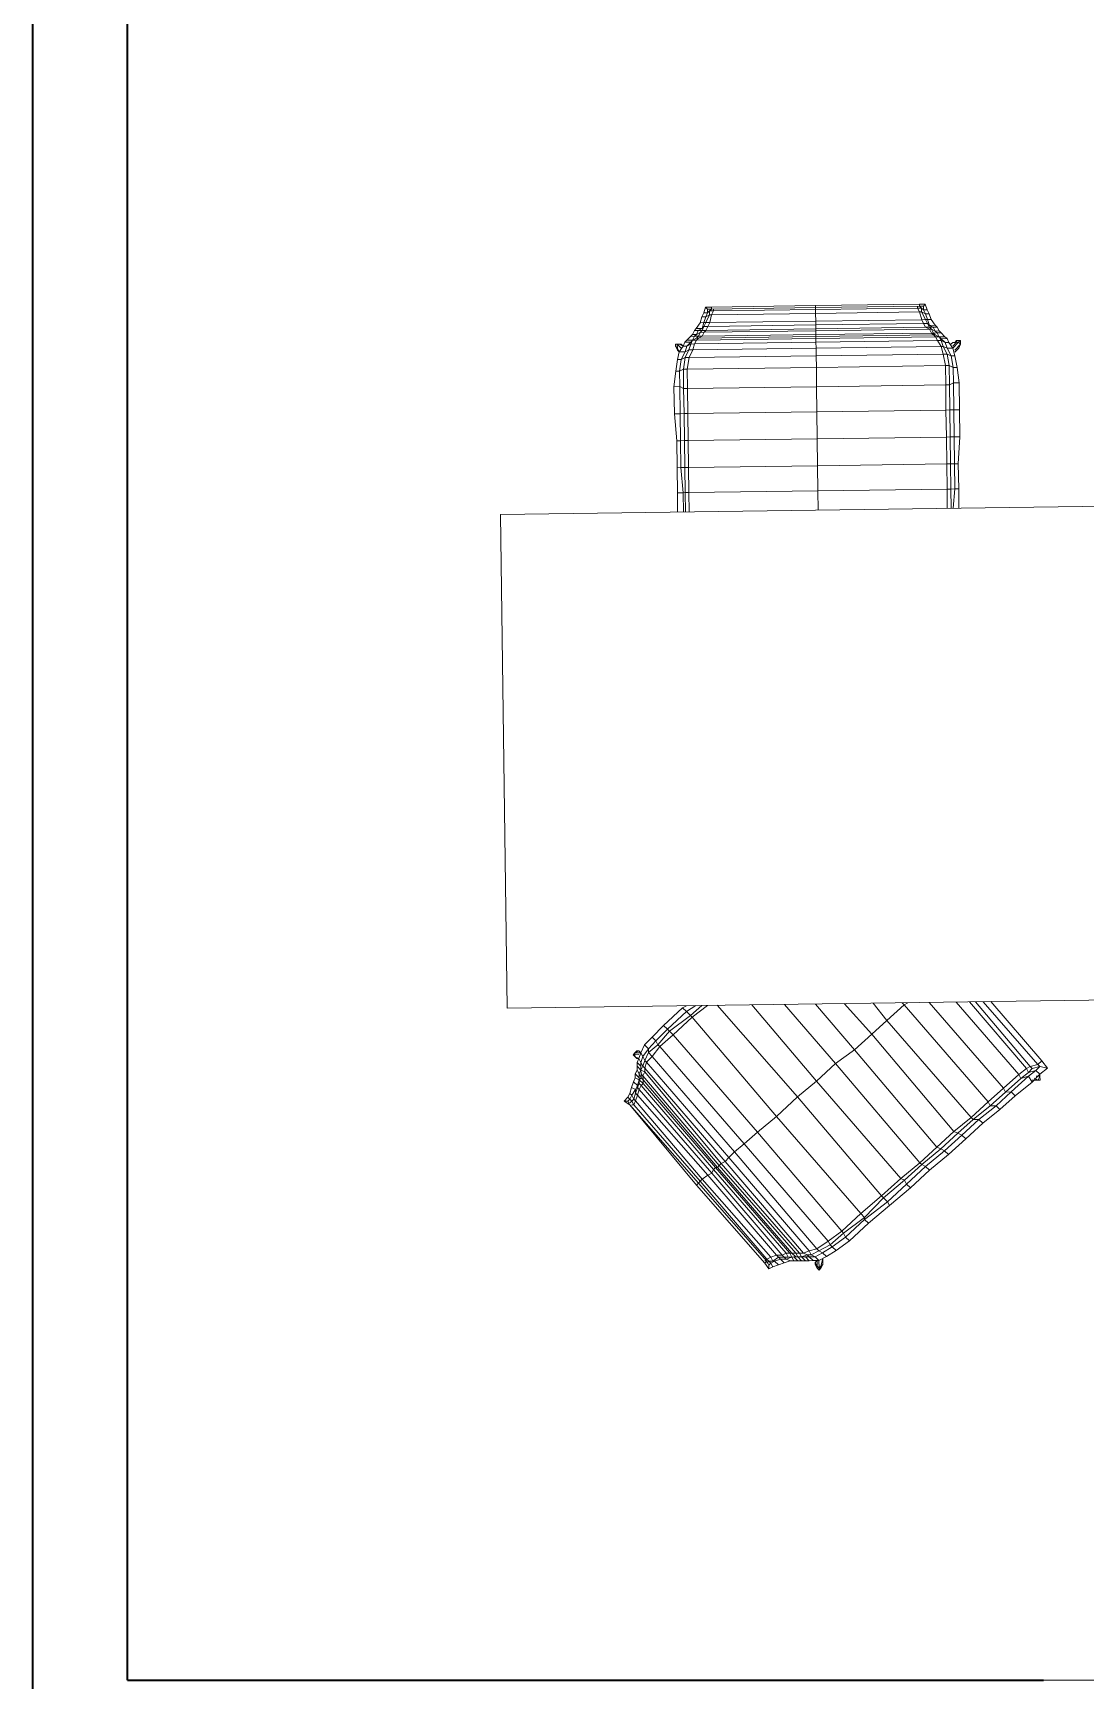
# Model space of a CAD drawing. Header units: metres. Extents: x -43.54 to -36.99, y -323.24 to -313.32.
# Drawn here: x -43.543 to -41.877, y -319.174 to -316.567 of the extents above; entities that cross this region are included whole.
import ezdxf

# ---------------------------------------------------------------- set-up
doc = ezdxf.new("R2010")
doc.units = ezdxf.units.M
doc.header["$LTSCALE"] = 5
doc.header["$MEASUREMENT"] = 0
doc.linetypes.add('HIDDEN', pattern=[0.375, 0.25, -0.125])
doc.layers.get('0').update_dxf_attribs({"color": 30})
doc.layers.add('A-FLOR-OVHD', color=3, linetype='HIDDEN', lineweight=18)
doc.layers.add('A-WALL-FULL-EXTR', color=7, linetype='Continuous', lineweight=35)

msp = doc.modelspace()

# ---------------------------------------------------------------- linework, layer by layer
at = {"color": 7, "lineweight": 0}
for points in [[(-42.484, -317.0163), (-42.481, -317.0102), (-42.4749, -317.0101), (-42.4779, -317.0163)], [(-42.481, -317.0102), (-42.4781, -317.001), (-42.475, -317.004), (-42.4749, -317.0101)], [(-42.4781, -317.001), (-42.4688, -317.0009), (-42.4688, -317.0039), (-42.475, -317.004)], [(-42.4749, -317.0101), (-42.4719, -317.007), (-42.4718, -317.0131)], [(-42.4719, -317.007), (-42.4688, -317.0039)], [(-42.4719, -317.007), (-42.4657, -317.0069), (-42.4687, -317.0131), (-42.4718, -317.0131)], [(-42.4688, -317.0009), (-42.3042, -316.9986), (-42.3041, -317.0017), (-42.4688, -317.0039)], [(-42.3038, -317.0231), (-42.304, -317.0108), (-42.4687, -317.0131)], [(-42.4657, -317.0069), (-42.4658, -317.0039)], [(-42.3041, -317.0017), (-42.3041, -317.0047), (-42.4657, -317.0069)], [(-42.3042, -316.9986), (-42.1394, -316.9964), (-42.1394, -316.9994), (-42.3041, -317.0017)], [(-42.3041, -317.0047), (-42.1424, -317.0025), (-42.1393, -317.0086), (-42.304, -317.0108)], [(-42.304, -317.0108), (-42.3041, -317.0047)], [(-42.1394, -316.9994), (-42.1363, -317.0024), (-42.1424, -317.0025)], [(-42.1424, -317.0025), (-42.1424, -316.9995)], [(-42.1394, -316.9964), (-42.1303, -316.9962), (-42.1333, -316.9993), (-42.1394, -316.9994)], [(-42.1393, -317.0086), (-42.1362, -317.0085), (-42.1363, -317.0024)], [(-42.136, -317.0208), (-42.1393, -317.0086)], [(-42.1333, -316.9993), (-42.1332, -317.0054), (-42.1363, -317.0024)], [(-42.1332, -317.0054), (-42.1301, -317.0115), (-42.1362, -317.0085)], [(-42.1299, -317.0207), (-42.1362, -317.0085)], [(-42.1303, -316.9962), (-42.1271, -317.0054), (-42.1332, -317.0054)], [(-42.1271, -317.0054), (-42.124, -317.0114), (-42.1301, -317.0115)], [(-42.1301, -317.0115), (-42.1269, -317.0207)], [(-42.1208, -317.0206), (-42.124, -317.0114)], [(-42.4988, -317.0441), (-42.4959, -317.0379), (-42.4898, -317.0379), (-42.4927, -317.044)], [(-42.4959, -317.0379), (-42.4929, -317.0348), (-42.4837, -317.0347), (-42.4898, -317.0379)], [(-42.4929, -317.0348), (-42.4869, -317.0256), (-42.4808, -317.0255), (-42.4837, -317.0347)], [(-42.4898, -317.0379), (-42.4837, -317.0378), (-42.4867, -317.0409)], [(-42.4869, -317.0256), (-42.484, -317.0163), (-42.4779, -317.0163), (-42.4808, -317.0255)], [(-42.4776, -317.0377), (-42.4806, -317.0408), (-42.4867, -317.0409)], [(-42.4746, -317.0315), (-42.4776, -317.0377), (-42.4837, -317.0378)], [(-42.4837, -317.0347), (-42.4807, -317.0316), (-42.4837, -317.0378)], [(-42.4808, -317.0255), (-42.4777, -317.0255), (-42.4807, -317.0316)], [(-42.4777, -317.0255), (-42.4716, -317.0254), (-42.4746, -317.0315), (-42.4807, -317.0316)], [(-42.4779, -317.0163), (-42.4718, -317.0131), (-42.4777, -317.0255)], [(-42.3036, -317.0383), (-42.3037, -317.0353), (-42.4776, -317.0377)], [(-42.3037, -317.0353), (-42.3038, -317.0292), (-42.4746, -317.0315)], [(-42.4716, -317.0254), (-42.4687, -317.0131)], [(-42.3038, -317.0292), (-42.3038, -317.0231), (-42.4716, -317.0254)], [(-42.3038, -317.0231), (-42.136, -317.0208), (-42.1329, -317.0269), (-42.3038, -317.0292)], [(-42.1329, -317.0269), (-42.1298, -317.0329), (-42.3037, -317.0353)], [(-42.1298, -317.0329), (-42.1236, -317.0359), (-42.3036, -317.0383)], [(-42.1299, -317.0207), (-42.136, -317.0208)], [(-42.1299, -317.0207), (-42.1268, -317.0268), (-42.1329, -317.0269)], [(-42.1269, -317.0207), (-42.1299, -317.0207)], [(-42.1268, -317.0268), (-42.1237, -317.0328), (-42.1298, -317.0329)], [(-42.1208, -317.0206), (-42.1269, -317.0207)], [(-42.1269, -317.0207), (-42.1237, -317.0298), (-42.1268, -317.0268)], [(-42.1208, -317.0206), (-42.1146, -317.0297), (-42.1237, -317.0298)], [(-42.1237, -317.0298), (-42.1176, -317.0327), (-42.1237, -317.0328)], [(-42.1237, -317.0328), (-42.1206, -317.0358), (-42.1236, -317.0359)], [(-42.1205, -317.0419), (-42.1236, -317.0359)], [(-42.1176, -317.0327), (-42.1145, -317.0388), (-42.1206, -317.0358)], [(-42.1175, -317.0419), (-42.1206, -317.0358)], [(-42.1146, -317.0297), (-42.1115, -317.0327), (-42.1176, -317.0327)], [(-42.1115, -317.0327), (-42.1084, -317.0387), (-42.1145, -317.0388)], [(-42.526, -317.0597), (-42.523, -317.0596)], [(-42.5199, -317.0596), (-42.526, -317.0597)], [(-42.5229, -317.0657), (-42.526, -317.0627), (-42.526, -317.0597)], [(-42.5229, -317.0689), (-42.526, -317.0627)], [(-42.5199, -317.0596), (-42.523, -317.0596)], [(-42.5229, -317.0657), (-42.523, -317.0596)], [(-42.5168, -317.0657), (-42.523, -317.0596)], [(-42.5199, -317.0596), (-42.5169, -317.0596), (-42.5138, -317.0626), (-42.5199, -317.0596), (-42.5199, -317.0596)], [(-42.5199, -317.0596), (-42.5138, -317.0626)], [(-42.5198, -317.0719), (-42.5138, -317.0626), (-42.5077, -317.0625), (-42.5106, -317.0718)], [(-42.5138, -317.0626), (-42.5108, -317.0564), (-42.5017, -317.0563), (-42.5077, -317.0625)], [(-42.5108, -317.0564), (-42.5078, -317.0533), (-42.4987, -317.0532), (-42.5017, -317.0563)], [(-42.5078, -317.0533), (-42.5018, -317.0472), (-42.4957, -317.0471)], [(-42.5077, -317.0625), (-42.5017, -317.0594), (-42.5046, -317.0686)], [(-42.5018, -317.0472), (-42.4988, -317.0441), (-42.4927, -317.044), (-42.4957, -317.0471)], [(-42.5017, -317.0563), (-42.4987, -317.0532), (-42.5017, -317.0594)], [(-42.5017, -317.0594), (-42.4956, -317.0593), (-42.4985, -317.0685)], [(-42.4987, -317.0532), (-42.4957, -317.0471)], [(-42.4926, -317.0501), (-42.4987, -317.0532), (-42.4926, -317.0501), (-42.4926, -317.0501)], [(-42.4987, -317.0532), (-42.4926, -317.0531), (-42.4956, -317.0593)], [(-42.4896, -317.047), (-42.4957, -317.0471)], [(-42.4956, -317.0593), (-42.3034, -317.0566), (-42.3033, -317.0659)], [(-42.4927, -317.044), (-42.4867, -317.0409), (-42.4896, -317.047)], [(-42.4926, -317.0501), (-42.4896, -317.047)], [(-42.4926, -317.0501), (-42.4896, -317.05), (-42.4926, -317.0531)], [(-42.4926, -317.0531), (-42.3035, -317.0505), (-42.3034, -317.0566)], [(-42.4896, -317.047), (-42.4835, -317.0469), (-42.4896, -317.05)], [(-42.4896, -317.05), (-42.3035, -317.0475), (-42.3035, -317.0505)], [(-42.4835, -317.0469), (-42.4806, -317.0408)], [(-42.3035, -317.0475), (-42.3036, -317.0444), (-42.4835, -317.0469)], [(-42.3036, -317.0444), (-42.3036, -317.0383), (-42.4806, -317.0408)], [(-42.3036, -317.0444), (-42.1205, -317.0419), (-42.1174, -317.0449), (-42.3035, -317.0475)], [(-42.3035, -317.0505), (-42.1143, -317.0479), (-42.1112, -317.054)], [(-42.3034, -317.0566), (-42.1112, -317.054), (-42.105, -317.0631)], [(-42.3033, -317.0659), (-42.105, -317.0631), (-42.1018, -317.0753)], [(-42.1144, -317.0449), (-42.1175, -317.0419), (-42.1205, -317.0419)], [(-42.1145, -317.0388), (-42.1114, -317.0418), (-42.1175, -317.0419)], [(-42.1174, -317.0449), (-42.1144, -317.0449), (-42.1082, -317.0479)], [(-42.1143, -317.0479), (-42.1174, -317.0449)], [(-42.1114, -317.0418), (-42.1082, -317.0479), (-42.1144, -317.0449)], [(-42.1051, -317.0539), (-42.1082, -317.0479), (-42.1143, -317.0479)], [(-42.1084, -317.0387), (-42.1053, -317.0417), (-42.1114, -317.0418)], [(-42.1019, -317.0631), (-42.1051, -317.0539), (-42.1112, -317.054)], [(-42.1053, -317.0417), (-42.0991, -317.0477), (-42.1082, -317.0479)], [(-42.1051, -317.0509), (-42.1082, -317.0479), (-42.1051, -317.0509), (-42.1051, -317.0509)], [(-42.0991, -317.0477), (-42.0959, -317.0507), (-42.1051, -317.0509)], [(-42.1051, -317.0509), (-42.099, -317.0569), (-42.1051, -317.0539)], [(-42.0956, -317.0752), (-42.1019, -317.0631), (-42.105, -317.0631)], [(-42.099, -317.0569), (-42.0957, -317.0661), (-42.1019, -317.0631)], [(-42.0959, -317.0507), (-42.0928, -317.0568), (-42.099, -317.0569)], [(-42.0928, -317.0568), (-42.0866, -317.0659), (-42.0957, -317.0661)], [(-42.0867, -317.0567), (-42.0897, -317.0598)], [(-42.0867, -317.0567), (-42.0806, -317.0566), (-42.0866, -317.0629)], [(-42.0836, -317.0567), (-42.0867, -317.0567)], [(-42.0806, -317.0566), (-42.0775, -317.0566), (-42.0866, -317.0659)], [(-42.0836, -317.0567), (-42.0806, -317.0536), (-42.0806, -317.0566)], [(-42.0775, -317.0566), (-42.0745, -317.0596), (-42.0835, -317.0689)], [(-42.0745, -317.0596), (-42.0774, -317.0658), (-42.0834, -317.072)], [(-42.0806, -317.0536), (-42.0745, -317.0535), (-42.0775, -317.0566)], [(-42.0775, -317.0628), (-42.0745, -317.0596), (-42.0745, -317.0535)], [(-42.0774, -317.0658), (-42.0775, -317.0628)], [(-42.0745, -317.0596), (-42.0744, -317.0596)], [(-42.5255, -317.1024), (-42.5227, -317.0841), (-42.5166, -317.084), (-42.5194, -317.1024)], [(-42.5229, -317.0689), (-42.5229, -317.0657)], [(-42.5229, -317.0657), (-42.5198, -317.0719)], [(-42.5229, -317.0689), (-42.5198, -317.0719)], [(-42.5227, -317.0841), (-42.5198, -317.0719), (-42.5106, -317.0718), (-42.5166, -317.084)], [(-42.5166, -317.084), (-42.5105, -317.0809), (-42.5133, -317.0992)], [(-42.5106, -317.0718), (-42.5046, -317.0686), (-42.5105, -317.0809)], [(-42.5105, -317.0809), (-42.5044, -317.0808), (-42.5072, -317.0991)], [(-42.5046, -317.0686), (-42.4985, -317.0685), (-42.5044, -317.0808)], [(-42.5044, -317.0808), (-42.3031, -317.0781), (-42.3028, -317.0963)], [(-42.4985, -317.0685), (-42.3033, -317.0659), (-42.3031, -317.0781)], [(-42.3031, -317.0781), (-42.1018, -317.0753), (-42.0985, -317.0935)], [(-42.0985, -317.0935), (-42.0923, -317.0935), (-42.0956, -317.0752), (-42.1018, -317.0753)], [(-42.0894, -317.0782), (-42.0957, -317.0661)], [(-42.0894, -317.0782), (-42.0956, -317.0752)], [(-42.0894, -317.0782), (-42.0861, -317.0964), (-42.0923, -317.0935)], [(-42.0833, -317.0781), (-42.0894, -317.0782)], [(-42.0833, -317.0781), (-42.0866, -317.0659)], [(-42.0833, -317.0781), (-42.08, -317.0963), (-42.0861, -317.0964)], [(-42.5282, -317.127), (-42.5255, -317.1024), (-42.5194, -317.1024), (-42.519, -317.1268)], [(-42.5194, -317.1024), (-42.5133, -317.0992), (-42.5129, -317.1298)], [(-42.5133, -317.0992), (-42.5072, -317.0991), (-42.5068, -317.1297)], [(-42.3024, -317.1269), (-42.3028, -317.0963), (-42.5072, -317.0991)], [(-42.3028, -317.0963), (-42.0985, -317.0935), (-42.098, -317.1241)], [(-42.0919, -317.124), (-42.0923, -317.0935)], [(-42.0858, -317.1209), (-42.0861, -317.0964)], [(-42.0767, -317.1208), (-42.08, -317.0963)], [(-42.5276, -317.1697), (-42.5282, -317.127), (-42.519, -317.1268), (-42.5184, -317.1696)], [(-42.519, -317.1268), (-42.5129, -317.1298), (-42.5123, -317.1695)], [(-42.5129, -317.1298), (-42.5068, -317.1297), (-42.5063, -317.1694), (-42.5123, -317.1695)], [(-42.3019, -317.1666), (-42.3024, -317.1269), (-42.5068, -317.1297)], [(-42.3024, -317.1269), (-42.098, -317.1241), (-42.0975, -317.1638)], [(-42.0913, -317.1637), (-42.0919, -317.124), (-42.098, -317.1241)], [(-42.0852, -317.1636), (-42.0858, -317.1209), (-42.0919, -317.124)], [(-42.0761, -317.1635), (-42.0767, -317.1208), (-42.0858, -317.1209)], [(-42.3019, -317.1666), (-42.5063, -317.1694)], [(-42.3019, -317.1666), (-42.3013, -317.2094), (-42.5057, -317.2122)], [(-42.3019, -317.1666), (-42.0975, -317.1638), (-42.0969, -317.2066)], [(-42.0907, -317.2065), (-42.0913, -317.1637), (-42.0975, -317.1638)], [(-42.0846, -317.2064), (-42.0852, -317.1636), (-42.0913, -317.1637)], [(-42.0755, -317.2063), (-42.0761, -317.1635), (-42.0852, -317.1636)], [(-42.5239, -317.2124), (-42.5276, -317.1697), (-42.5184, -317.1696), (-42.5179, -317.2124)], [(-42.5184, -317.1696), (-42.5123, -317.1695), (-42.5118, -317.2123)], [(-42.5063, -317.1694), (-42.5057, -317.2122), (-42.5118, -317.2123)], [(-42.5234, -317.2551), (-42.5239, -317.2124), (-42.5179, -317.2124), (-42.5173, -317.255)], [(-42.5179, -317.2124), (-42.5118, -317.2123), (-42.5112, -317.2549)], [(-42.5057, -317.2122), (-42.5051, -317.2549), (-42.5112, -317.2549)], [(-42.3013, -317.2094), (-42.0969, -317.2066), (-42.0963, -317.2492)], [(-42.3007, -317.252), (-42.3013, -317.2094)], [(-42.0901, -317.2492), (-42.0907, -317.2065), (-42.0969, -317.2066)], [(-42.084, -317.2491), (-42.0846, -317.2064), (-42.0907, -317.2065)], [(-42.078, -317.249), (-42.0755, -317.2063), (-42.0846, -317.2064)], [(-42.5228, -317.2948), (-42.5234, -317.2551), (-42.5173, -317.255), (-42.5137, -317.2947)], [(-42.5173, -317.255), (-42.5112, -317.2549), (-42.5106, -317.2946)], [(-42.5051, -317.2549), (-42.5045, -317.2946), (-42.5106, -317.2946)], [(-42.3007, -317.252), (-42.5051, -317.2549)], [(-42.3007, -317.252), (-42.3002, -317.2918), (-42.5045, -317.2946)], [(-42.3007, -317.252), (-42.0963, -317.2492), (-42.0958, -317.289), (-42.3002, -317.2918)], [(-42.0896, -317.2889), (-42.0901, -317.2492), (-42.0963, -317.2492)], [(-42.0835, -317.2888), (-42.084, -317.2491), (-42.0901, -317.2492)], [(-42.0774, -317.2887), (-42.078, -317.249), (-42.084, -317.2491)], [(-42.5224, -317.3254), (-42.5228, -317.2948), (-42.5137, -317.2947), (-42.5133, -317.3253)], [(-42.5137, -317.2947), (-42.5106, -317.2946), (-42.5102, -317.3252)], [(-42.5041, -317.3251), (-42.5045, -317.2946)], [(-42.2997, -317.3223), (-42.3002, -317.2918)], [(-42.0892, -317.3194), (-42.0896, -317.2889), (-42.0958, -317.289)], [(-42.0954, -317.3195), (-42.0958, -317.289)], [(-42.0861, -317.3194), (-42.0835, -317.2888), (-42.0896, -317.2889)], [(-42.077, -317.3193), (-42.0774, -317.2887), (-42.0835, -317.2888)], [(-41.1419, -318.0883), (-42.7923, -318.1109), (-42.8031, -317.3292), (-41.1526, -317.3066), (-41.1419, -318.0883), (-41.1419, -318.0883)], [(-41.1526, -317.3066), (-42.8031, -317.3292)], [(-42.8031, -317.3292), (-42.7923, -318.1109)], [(-42.7923, -318.1109), (-41.1419, -318.0883)], [(-42.5355, -318.1471), (-42.5023, -318.1222), (-42.4992, -318.1252), (-42.4751, -318.1065)], [(-42.5086, -318.107), (-42.5147, -318.1101)], [(-42.5085, -318.1161), (-42.4934, -318.1068)], [(-42.4842, -318.1067), (-42.5023, -318.1222)], [(-42.4599, -318.1063), (-42.3327, -318.2512), (-42.3659, -318.2822)], [(-42.4049, -318.1056), (-42.3026, -318.2264), (-42.3327, -318.2512)], [(-42.353, -318.1049), (-42.2725, -318.1984), (-42.3026, -318.2264)], [(-42.2585, -318.1036), (-42.2151, -318.1518), (-42.2422, -318.1767), (-42.3043, -318.1042)], [(-42.1638, -318.1053), (-42.191, -318.1302), (-42.2127, -318.1029)], [(-42.1578, -318.1022), (-42.1638, -318.1053), (-42.1669, -318.1023)], [(-42.1638, -318.1053), (-42.0306, -318.2592), (-42.0065, -318.2376)], [(-42.1243, -318.1017), (-42.0065, -318.2376)], [(-42.0815, -318.1011), (-41.9823, -318.2159), (-42.0065, -318.2376)], [(-41.9823, -318.2159), (-41.9702, -318.2065), (-42.0602, -318.1008)], [(-42.051, -318.1007), (-41.9642, -318.2034), (-41.9702, -318.2065)], [(-42.0388, -318.1006), (-41.952, -318.2001), (-41.9642, -318.2034)], [(-42.0266, -318.1004), (-41.946, -318.194), (-41.952, -318.2001)], [(-42.5536, -318.1687), (-42.5355, -318.1471), (-42.5293, -318.1531), (-42.4992, -318.1252)], [(-42.5448, -318.1381), (-42.5147, -318.1101), (-42.5085, -318.1161), (-42.5386, -318.1441)], [(-42.5023, -318.1222), (-42.5085, -318.1161)], [(-42.4992, -318.1252), (-42.3659, -318.2822), (-42.3961, -318.307)], [(-42.2151, -318.1518), (-42.191, -318.1302)], [(-42.191, -318.1302), (-42.0577, -318.2841), (-42.0849, -318.3058)], [(-42.5749, -318.169), (-42.5629, -318.1566), (-42.5567, -318.1626), (-42.5688, -318.1751)], [(-42.5629, -318.1566), (-42.5448, -318.1381), (-42.5386, -318.1441), (-42.5567, -318.1626)], [(-42.5505, -318.1717), (-42.5293, -318.1531)], [(-42.5355, -318.1471), (-42.5386, -318.1441)], [(-42.5293, -318.1531), (-42.3961, -318.307), (-42.4171, -318.3257)], [(-42.112, -318.3306), (-42.0849, -318.3058), (-42.2151, -318.1518)], [(-42.593, -318.1845), (-42.59, -318.1815), (-42.59, -318.1845)], [(-42.5899, -318.1876), (-42.593, -318.1845), (-42.59, -318.1845), (-42.5899, -318.1876), (-42.5899, -318.1876)], [(-42.587, -318.1784), (-42.5839, -318.1783), (-42.59, -318.1815)], [(-42.587, -318.1784), (-42.59, -318.1815)], [(-42.5809, -318.1813), (-42.59, -318.1815)], [(-42.5839, -318.1844), (-42.59, -318.1845)], [(-42.5809, -318.1813), (-42.5839, -318.1783)], [(-42.5806, -318.1966), (-42.5838, -318.1905), (-42.5809, -318.1813)], [(-42.5777, -318.1874), (-42.5809, -318.1813), (-42.5749, -318.169), (-42.5688, -318.1751), (-42.5777, -318.1874), (-42.5777, -318.1874)], [(-42.5715, -318.1964), (-42.5746, -318.1934), (-42.5687, -318.1812), (-42.5625, -318.1872)], [(-42.5687, -318.1812), (-42.5688, -318.1751)], [(-42.5687, -318.1812), (-42.5536, -318.1687), (-42.5505, -318.1717)], [(-42.5625, -318.1872), (-42.5505, -318.1717), (-42.4171, -318.3257), (-42.4322, -318.3381)], [(-42.5536, -318.1687), (-42.5567, -318.1626)], [(-42.2725, -318.1984), (-42.2422, -318.1767)], [(-42.1391, -318.3554), (-42.112, -318.3306), (-42.2422, -318.1767)], [(-42.5868, -318.1906), (-42.5899, -318.1876), (-42.5838, -318.1905), (-42.5868, -318.1906), (-42.5868, -318.1906)], [(-42.5838, -318.1905), (-42.5899, -318.1876)], [(-42.5834, -318.221), (-42.5895, -318.215), (-42.5866, -318.2088)], [(-42.5806, -318.2027), (-42.5867, -318.1967), (-42.5838, -318.1905)], [(-42.5805, -318.2088), (-42.5867, -318.2027), (-42.5867, -318.1967)], [(-42.5834, -318.2149), (-42.5866, -318.2088), (-42.5867, -318.2027)], [(-42.5834, -318.2149), (-42.5805, -318.2088)], [(-42.5806, -318.1966), (-42.5777, -318.1874)], [(-42.5806, -318.2027), (-42.5806, -318.1966)], [(-42.5775, -318.2026), (-42.5806, -318.1966)], [(-42.5805, -318.2088), (-42.5806, -318.2027)], [(-42.5806, -318.2027), (-42.5805, -318.2088)], [(-42.5743, -318.2117), (-42.5805, -318.2088), (-42.5775, -318.2026)], [(-42.5805, -318.2088), (-42.5804, -318.2149), (-42.5805, -318.2088), (-42.5805, -318.2088)], [(-42.5746, -318.1934), (-42.5777, -318.1874)], [(-42.5744, -318.2056), (-42.5775, -318.2026), (-42.5746, -318.1934)], [(-42.5744, -318.2056), (-42.5715, -318.1964)], [(-42.4412, -318.3473), (-42.4472, -318.3535), (-42.5744, -318.2056)], [(-42.5743, -318.2117), (-42.5744, -318.2056)], [(-42.5715, -318.1964), (-42.5625, -318.1872), (-42.4322, -318.3381), (-42.4412, -318.3473), (-42.5715, -318.1964), (-42.5715, -318.1964)], [(-42.1692, -318.3803), (-42.1391, -318.3554), (-42.2725, -318.1984)], [(-41.9702, -318.2065), (-41.9671, -318.2125), (-41.9792, -318.2219), (-41.9823, -318.2159)], [(-41.9642, -318.2034), (-41.9611, -318.2064), (-41.9671, -318.2125)], [(-41.955, -318.2093), (-41.9671, -318.2125)], [(-41.955, -318.2093), (-41.967, -318.2187)], [(-41.952, -318.2001), (-41.9489, -318.2031), (-41.9611, -318.2064)], [(-41.955, -318.2093), (-41.9488, -318.2154), (-41.9608, -318.2278)], [(-41.955, -318.2093), (-41.9489, -318.2031)], [(-41.946, -318.194), (-41.9367, -318.206), (-41.9489, -318.2031)], [(-41.9488, -318.2154), (-41.9367, -318.206)], [(-42.5952, -318.2487), (-42.5983, -318.2457), (-42.5953, -318.2365), (-42.5892, -318.2395), (-42.5952, -318.2487), (-42.5952, -318.2487)], [(-42.5953, -318.2365), (-42.5924, -318.2273), (-42.5862, -318.2333), (-42.5892, -318.2395)], [(-42.5895, -318.2211), (-42.5924, -318.2273)], [(-42.5833, -318.2241), (-42.5895, -318.2211), (-42.5895, -318.215)], [(-42.5891, -318.2455), (-42.5862, -318.2364), (-42.5831, -318.2394), (-42.5801, -318.2332)], [(-42.5862, -318.2364), (-42.5832, -318.2302), (-42.5801, -318.2332), (-42.5771, -318.2301), (-42.5833, -318.2241)], [(-42.5862, -318.2333), (-42.5833, -318.2241)], [(-42.5862, -318.2364), (-42.5862, -318.2333)], [(-42.5834, -318.221), (-42.5834, -318.2149)], [(-42.5834, -318.2149), (-42.5803, -318.221), (-42.5804, -318.2149)], [(-42.5833, -318.2241), (-42.5834, -318.221)], [(-42.5834, -318.221), (-42.5833, -318.2241), (-42.5803, -318.221)], [(-42.5832, -318.2302), (-42.5833, -318.2241)], [(-42.5832, -318.2302), (-42.5833, -318.2241)], [(-42.5772, -318.224), (-42.5773, -318.2179), (-42.5804, -318.2149)], [(-42.5771, -318.2301), (-42.5772, -318.224), (-42.5803, -318.221)], [(-42.5801, -318.2332), (-42.4654, -318.3661), (-42.4684, -318.3722)], [(-42.5773, -318.2179), (-42.5743, -318.2117)], [(-42.4534, -318.3567), (-42.4564, -318.3597), (-42.5773, -318.2179)], [(-42.4564, -318.3597), (-42.4594, -318.3628), (-42.5772, -318.224)], [(-42.5771, -318.2301), (-42.4624, -318.3629), (-42.4654, -318.3661)], [(-42.4472, -318.3535), (-42.4534, -318.3567), (-42.5743, -318.2117)], [(-42.1994, -318.4081), (-42.1692, -318.3803), (-42.3026, -318.2264)], [(-41.9792, -318.2219), (-42.0033, -318.2436), (-42.0065, -318.2376)], [(-41.967, -318.2187), (-41.9942, -318.2435)], [(-41.967, -318.2187), (-41.9608, -318.2278), (-41.9879, -318.2495)], [(-41.967, -318.2187), (-41.9792, -318.2219)], [(-41.9608, -318.2247), (-41.9578, -318.2247)], [(-41.9578, -318.2216), (-41.9517, -318.2246), (-41.9578, -318.2247)], [(-41.9578, -318.2247), (-41.9547, -318.2247)], [(-41.9487, -318.2185), (-41.9548, -318.2186)], [(-41.9517, -318.2246), (-41.9486, -318.2246), (-41.9547, -318.2247)], [(-41.9547, -318.2247), (-41.9486, -318.2246)], [(-41.9487, -318.2185), (-41.9518, -318.2185)], [(-41.9517, -318.2246), (-41.9487, -318.2185)], [(-41.9487, -318.2185), (-41.9488, -318.2154)], [(-41.9487, -318.2185), (-41.9488, -318.2154)], [(-41.9487, -318.2185), (-41.9486, -318.2246)], [(-41.9486, -318.2246), (-41.9487, -318.2185)], [(-42.6011, -318.2579), (-42.6072, -318.258), (-42.6012, -318.2518)], [(-42.598, -318.264), (-42.6072, -318.258)], [(-42.5981, -318.2548), (-42.6012, -318.2518), (-42.5983, -318.2457)], [(-42.6011, -318.2579), (-42.5981, -318.2548)], [(-42.598, -318.264), (-42.6011, -318.2579)], [(-42.5981, -318.2548), (-42.5952, -318.2487)], [(-42.5951, -318.2578), (-42.5981, -318.2548)], [(-42.5981, -318.2609), (-42.5951, -318.2578), (-42.5919, -318.2639)], [(-42.592, -318.2547), (-42.5952, -318.2487)], [(-42.5951, -318.2578), (-42.592, -318.2547), (-42.589, -318.2577), (-42.586, -318.2486)], [(-42.592, -318.2547), (-42.5891, -318.2455), (-42.586, -318.2486), (-42.5831, -318.2394)], [(-42.5919, -318.2639), (-42.589, -318.2577)], [(-42.5891, -318.2455), (-42.5892, -318.2395)], [(-42.589, -318.2577), (-42.4835, -318.3815), (-42.4865, -318.3846)], [(-42.586, -318.2486), (-42.4745, -318.3753), (-42.4835, -318.3815)], [(-42.5831, -318.2394), (-42.4684, -318.3722), (-42.4745, -318.3753)], [(-42.2326, -318.4361), (-42.1994, -318.4081), (-42.3327, -318.2512)], [(-42.0577, -318.2841), (-42.0306, -318.2592)], [(-42.0033, -318.2436), (-42.0274, -318.2654), (-42.0306, -318.2592)], [(-41.9942, -318.2435), (-42.0183, -318.2652)], [(-41.9942, -318.2435), (-41.9879, -318.2495), (-42.0121, -318.2713)], [(-41.9942, -318.2435), (-42.0033, -318.2436)], [(-42.4895, -318.3877), (-42.4925, -318.3908), (-42.598, -318.264), (-42.4895, -318.3877), (-42.4895, -318.3877)], [(-42.595, -318.2639), (-42.5919, -318.2639)], [(-42.5919, -318.2639), (-42.4865, -318.3846), (-42.4895, -318.3877)], [(-42.3961, -318.307), (-42.2626, -318.464), (-42.2326, -318.4361), (-42.3659, -318.2822)], [(-42.0787, -318.3087), (-42.0546, -318.2871)], [(-42.0454, -318.287), (-42.0725, -318.3117)], [(-42.0454, -318.287), (-42.0392, -318.293), (-42.0663, -318.3178)], [(-42.0274, -318.2654), (-42.0546, -318.2871), (-42.0577, -318.2841)], [(-42.0454, -318.287), (-42.0546, -318.2871)], [(-42.0183, -318.2652), (-42.0454, -318.287)], [(-42.0183, -318.2652), (-42.0121, -318.2713), (-42.0392, -318.293)], [(-42.0183, -318.2652), (-42.0274, -318.2654)], [(-42.0849, -318.3058), (-42.0787, -318.3087), (-42.1058, -318.3336)], [(-42.0725, -318.3117), (-42.0997, -318.3366)], [(-42.0725, -318.3117), (-42.0663, -318.3178), (-42.0935, -318.3426)], [(-42.0725, -318.3117), (-42.0787, -318.3087)], [(-42.4322, -318.3381), (-42.302, -318.492), (-42.2839, -318.4796)], [(-42.2626, -318.464), (-42.2839, -318.4796), (-42.4171, -318.3257)], [(-42.112, -318.3306), (-42.1058, -318.3336), (-42.136, -318.3584)], [(-42.0997, -318.3366), (-42.1298, -318.3615)], [(-42.0997, -318.3366), (-42.0935, -318.3426), (-42.1237, -318.3675)], [(-42.0997, -318.3366), (-42.1058, -318.3336)], [(-42.4654, -318.3661), (-42.3507, -318.4988), (-42.3446, -318.4987), (-42.4624, -318.3629)], [(-42.4624, -318.3629), (-42.4594, -318.3628)], [(-42.3446, -318.4987), (-42.3415, -318.4987), (-42.4594, -318.3628)], [(-42.3415, -318.4987), (-42.3354, -318.4986), (-42.4564, -318.3597)], [(-42.4534, -318.3567), (-42.3293, -318.4985), (-42.3232, -318.4984)], [(-42.4472, -318.3535), (-42.3232, -318.4984), (-42.3141, -318.4952)], [(-42.4412, -318.3473), (-42.3141, -318.4952), (-42.302, -318.492)], [(-42.1391, -318.3554), (-42.136, -318.3584), (-42.1631, -318.3832)], [(-42.1298, -318.3615), (-42.1599, -318.3893)], [(-42.1298, -318.3615), (-42.1237, -318.3675), (-42.1538, -318.3953)], [(-42.1298, -318.3615), (-42.136, -318.3584)], [(-42.3811, -318.5115), (-42.3841, -318.5146), (-42.4925, -318.3908)], [(-42.3811, -318.5115), (-42.4895, -318.3877)], [(-42.3841, -318.5115), (-42.3811, -318.5083), (-42.4865, -318.3846)], [(-42.3811, -318.5083), (-42.3751, -318.5052), (-42.4835, -318.3815)], [(-42.3751, -318.5052), (-42.366, -318.502), (-42.4745, -318.3753)], [(-42.366, -318.502), (-42.3567, -318.5019), (-42.4684, -318.3722)], [(-42.1692, -318.3803), (-42.1631, -318.3832), (-42.1963, -318.4112)], [(-42.1599, -318.3893), (-42.1901, -318.4172)], [(-42.1599, -318.3893), (-42.1538, -318.3953), (-42.187, -318.4233)], [(-42.1599, -318.3893), (-42.1631, -318.3832)], [(-42.1994, -318.4081), (-42.1963, -318.4112), (-42.2264, -318.4421)], [(-42.1901, -318.4172), (-42.2263, -318.4452)], [(-42.1901, -318.4172), (-42.187, -318.4233), (-42.2202, -318.4512)], [(-42.1901, -318.4172), (-42.1963, -318.4112)], [(-42.2263, -318.4452), (-42.2264, -318.4421), (-42.2596, -318.4671)], [(-42.2263, -318.4452), (-42.2564, -318.4731)], [(-42.2263, -318.4452), (-42.2202, -318.4512), (-42.2503, -318.4791)], [(-42.2264, -318.4421), (-42.2326, -318.4361)], [(-42.2626, -318.464), (-42.2596, -318.4671), (-42.2807, -318.4856)], [(-42.2564, -318.4731), (-42.2596, -318.4671)], [(-42.2989, -318.495), (-42.311, -318.5013), (-42.3141, -318.4952)], [(-42.2928, -318.498), (-42.3049, -318.5043)], [(-42.2839, -318.4796), (-42.2807, -318.4856), (-42.2989, -318.495), (-42.302, -318.492)], [(-42.2928, -318.498), (-42.2989, -318.495)], [(-42.2928, -318.498), (-42.2866, -318.504), (-42.2987, -318.5104)], [(-42.2776, -318.4886), (-42.2928, -318.498)], [(-42.2776, -318.4886), (-42.2715, -318.4947), (-42.2866, -318.504)], [(-42.2776, -318.4886), (-42.2807, -318.4856)], [(-42.2564, -318.4731), (-42.2776, -318.4886)], [(-42.2564, -318.4731), (-42.2503, -318.4791), (-42.2715, -318.4947)], [(-42.3779, -318.5175), (-42.3778, -318.5236), (-42.3841, -318.5146)], [(-42.3811, -318.5083), (-42.378, -318.5114), (-42.381, -318.5145)], [(-42.3779, -318.5175), (-42.3811, -318.5115)], [(-42.3751, -318.5052), (-42.3719, -318.5114), (-42.378, -318.5114)], [(-42.3749, -318.5145), (-42.378, -318.5114)], [(-42.3749, -318.5145), (-42.3779, -318.5175)], [(-42.3749, -318.5145), (-42.3718, -318.5205), (-42.3778, -318.5236)], [(-42.3689, -318.5113), (-42.3749, -318.5145)], [(-42.366, -318.502), (-42.3629, -318.505), (-42.3719, -318.5114)], [(-42.3689, -318.5113), (-42.3719, -318.5114)], [(-42.3689, -318.5113), (-42.3627, -318.5173), (-42.3718, -318.5205)], [(-42.3598, -318.5081), (-42.3689, -318.5113)], [(-42.3567, -318.5019), (-42.3536, -318.5049), (-42.3629, -318.505)], [(-42.3598, -318.5081), (-42.3629, -318.505)], [(-42.3598, -318.5081), (-42.3535, -318.5142), (-42.3627, -318.5173)], [(-42.3505, -318.5079), (-42.3598, -318.5081)], [(-42.3567, -318.5019), (-42.3507, -318.4988)], [(-42.3507, -318.4988), (-42.3475, -318.5048), (-42.3536, -318.5049)], [(-42.3505, -318.5079), (-42.3536, -318.5049)], [(-42.3505, -318.5079), (-42.3444, -318.511), (-42.3535, -318.5142)], [(-42.3414, -318.5048), (-42.3505, -318.5079)], [(-42.3446, -318.4987), (-42.3414, -318.5048), (-42.3475, -318.5048)], [(-42.3414, -318.5048), (-42.3475, -318.5048)], [(-42.3414, -318.5048), (-42.3383, -318.5109), (-42.3444, -318.511)], [(-42.3415, -318.4987), (-42.3353, -318.5047), (-42.3414, -318.5048)], [(-42.3384, -318.5047), (-42.3414, -318.5048)], [(-42.3384, -318.5047), (-42.3414, -318.5048)], [(-42.3323, -318.5046), (-42.3384, -318.5047)], [(-42.3384, -318.5047), (-42.3322, -318.5108), (-42.3383, -318.5109)], [(-42.3354, -318.4986), (-42.3293, -318.4985)], [(-42.3354, -318.4986), (-42.3323, -318.5046), (-42.3353, -318.5047)], [(-42.3323, -318.5046), (-42.3353, -318.5047)], [(-42.3323, -318.5046), (-42.3262, -318.5045)], [(-42.3262, -318.5045), (-42.3323, -318.5046)], [(-42.3262, -318.5045), (-42.3323, -318.5046)], [(-42.3323, -318.5046), (-42.3261, -318.5107), (-42.3322, -318.5108)], [(-42.3171, -318.5014), (-42.3262, -318.5045), (-42.3293, -318.4985)], [(-42.3262, -318.5045), (-42.32, -318.5107), (-42.3261, -318.5107)], [(-42.3201, -318.5045), (-42.3262, -318.5045)], [(-42.3201, -318.5045), (-42.3262, -318.5045)], [(-42.311, -318.5013), (-42.3171, -318.5014), (-42.3232, -318.4984)], [(-42.314, -318.5044), (-42.3201, -318.5045)], [(-42.3201, -318.5045), (-42.3139, -318.5106), (-42.32, -318.5107)], [(-42.314, -318.5044), (-42.3171, -318.5014)], [(-42.3049, -318.5043), (-42.314, -318.5044)], [(-42.314, -318.5044), (-42.3078, -318.5105), (-42.3139, -318.5106)], [(-42.3049, -318.5043), (-42.311, -318.5013)], [(-42.3049, -318.5043), (-42.2987, -318.5104), (-42.3078, -318.5105)], [(-42.3017, -318.5104), (-42.3047, -318.5135)], [(-42.3047, -318.5165), (-42.3047, -318.5135), (-42.3016, -318.5195), (-42.3016, -318.5226), (-42.3047, -318.5165), (-42.3047, -318.5165)], [(-42.3016, -318.5195), (-42.3017, -318.5104)], [(-42.3016, -318.5195), (-42.2985, -318.5225), (-42.2985, -318.5256), (-42.3016, -318.5226)], [(-42.2985, -318.5225), (-42.2987, -318.5104)], [(-42.2925, -318.5164), (-42.2955, -318.5225), (-42.2985, -318.5256)], [(-42.2985, -318.5225), (-42.2955, -318.5195), (-42.2955, -318.5225)], [(-42.2955, -318.5195), (-42.2926, -318.5071)], [(-42.2955, -318.5195), (-42.2925, -318.5164)], [(-42.2925, -318.5164), (-42.2926, -318.5071)]]:
    msp.add_lwpolyline(points, dxfattribs=at)
at = {"layer": 'A-FLOR-OVHD'}
msp.add_line((-41.9433, -319.1745), (-41.1433, -319.1745), dxfattribs=at)
at = {"layer": 'A-WALL-FULL-EXTR'}
for p, q in [((-43.5433, -319.3245), (-43.5433, -313.3245)), ((-43.3933, -319.1745), (-43.3933, -313.4745)), ((-43.3933, -319.1745), (-41.9433, -319.1745))]:
    msp.add_line(p, q, dxfattribs=at)

doc.saveas('drawing.dxf')
